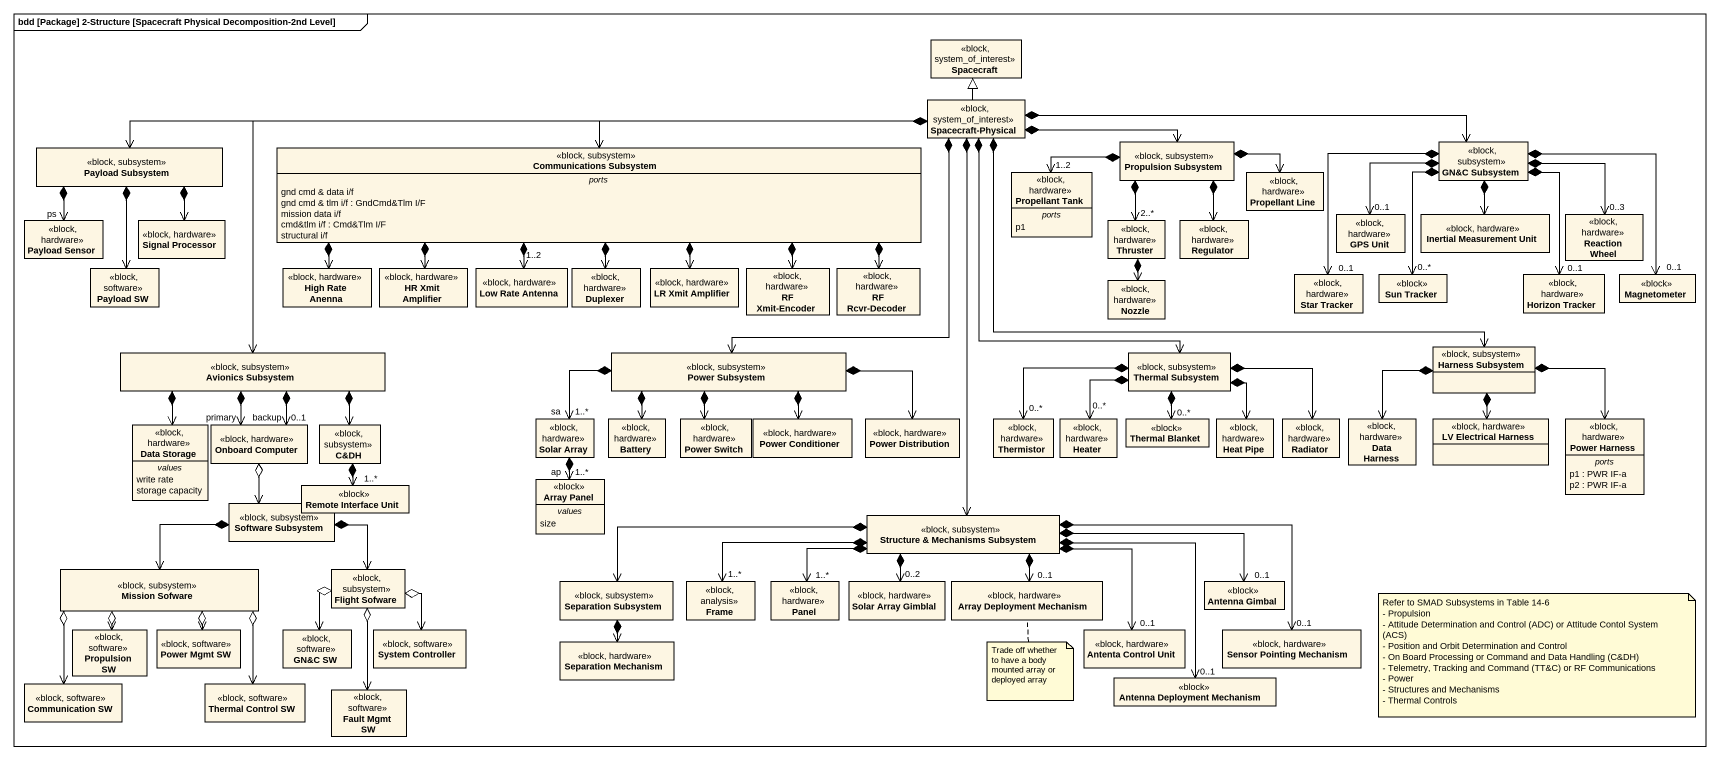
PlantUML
@startuml
mainframe bdd [Package] 2-Structure [Spacecraft Physical Decomposition-2nd Level]
hide circle
hide empty members
class Spacecraft <<block, system_of_interest>>
class "Spacecraft-Physical" as Spacecraft_Physical <<block, system_of_interest>>
class "Payload Subsystem" as Payload_Subsystem <<block, subsystem>>
class "Communications Subsystem" as Communications_Subsystem <<block, subsystem>> {
  -- ports --
  gnd cmd & data i/f
  gnd cmd & tlm i/f : GndCmd&Tlm I/F
  mission data i/f
  cmd&tlm i/f : Cmd&Tlm I/F
  structural i/f
}
class "Propulsion Subsystem" as Propulsion_Subsystem <<block, subsystem>>
class "GN&C Subsystem" as GN_C_Subsystem <<block, subsystem>>
class "Propellant Tank" as Propellant_Tank <<block, hardware>> {
  -- ports --
  p1
}
class "Propellant Line" as Propellant_Line <<block, hardware>>
class "Payload Sensor" as Payload_Sensor <<block, hardware>>
class "Signal Processor" as Signal_Processor <<block, hardware>>
class Thruster <<block, hardware>>
class Regulator <<block, hardware>>
class "GPS Unit" as GPS_Unit <<block, hardware>>
class "Inertial Measurement Unit" as Inertial_Measurement_Unit <<block, hardware>>
class "Reaction Wheel" as Reaction_Wheel <<block, hardware>>
class "Payload SW" as Payload_SW <<block, software>>
class "High Rate Anenna" as High_Rate_Anenna <<block, hardware>>
class "HR Xmit Amplifier" as HR_Xmit_Amplifier <<block, hardware>>
class "Low Rate Antenna" as Low_Rate_Antenna <<block, hardware>>
class Duplexer <<block, hardware>>
class "LR Xmit Amplifier" as LR_Xmit_Amplifier <<block, hardware>>
class "RF Xmit-Encoder" as RF_Xmit_Encoder <<block, hardware>>
class "RF Rcvr-Decoder" as RF_Rcvr_Decoder <<block, hardware>>
class Nozzle <<block, hardware>>
class "Star Tracker" as Star_Tracker <<block, hardware>>
class "Sun Tracker" as Sun_Tracker <<block>>
class "Horizon Tracker" as Horizon_Tracker <<block, hardware>>
class Magnetometer <<block>>
class "Avionics Subsystem" as Avionics_Subsystem <<block, subsystem>>
class "Power Subsystem" as Power_Subsystem <<block, subsystem>>
class "Thermal Subsystem" as Thermal_Subsystem <<block, subsystem>>
class "Harness Subsystem" as Harness_Subsystem <<block, subsystem>>
class "Solar Array" as Solar_Array <<block, hardware>>
class Battery <<block, hardware>>
class "Power Switch" as Power_Switch <<block, hardware>>
class "Power Conditioner" as Power_Conditioner <<block, hardware>>
class "Power Distribution" as Power_Distribution <<block, hardware>>
class Thermistor <<block, hardware>>
class Heater <<block, hardware>>
class "Thermal Blanket" as Thermal_Blanket <<block>>
class "Heat Pipe" as Heat_Pipe <<block, hardware>>
class Radiator <<block, hardware>>
class "Data Harness" as Data_Harness <<block, hardware>>
class "LV Electrical Harness" as LV_Electrical_Harness <<block, hardware>>
class "Power Harness" as Power_Harness <<block, hardware>> {
  -- ports --
  p1 : PWR IF-a
  p2 : PWR IF-a
}
class "Data Storage" as Data_Storage <<block, hardware>> {
  -- values --
  write rate
  storage capacity
}
class "Onboard Computer" as Onboard_Computer <<block, hardware>>
class "C&DH" as C_DH <<block, subsystem>>
class "Remote Interface Unit" as Remote_Interface_Unit <<block>>
class "Array Panel" as Array_Panel <<block>> {
  -- values --
  size
}
class "Software Subsystem" as Software_Subsystem <<block, subsystem>>
class "Structure & Mechanisms Subsystem" as Structure_Mechanisms <<block, subsystem>>
class "Mission Sofware" as Mission_Sofware <<block, subsystem>>
class "Flight Sofware" as Flight_Sofware <<block, subsystem>>
class "Separation Subsystem" as Separation_Subsystem <<block, subsystem>>
class "Frame" as Frame_ <<block, analysis>>
class Panel <<block, hardware>>
class "Solar Array Gimblal" as Solar_Array_Gimblal <<block, hardware>>
class "Array Deployment Mechanism" as Array_Deployment_Mechanism <<block, hardware>>
class "Antenna Gimbal" as Antenna_Gimbal <<block>>
class "Propulsion SW" as Propulsion_SW <<block, software>>
class "Power Mgmt SW" as Power_Mgmt_SW <<block, software>>
class "GN&C SW" as GN_C_SW <<block, software>>
class "System Controller" as System_Controller <<block, software>>
class "Separation Mechanism" as Separation_Mechanism <<block, hardware>>
class "Antenta Control Unit" as Antenta_Control_Unit <<block, hardware>>
class "Sensor Pointing Mechanism" as Sensor_Pointing_Mechanism <<block, hardware>>
class "Communication SW" as Communication_SW <<block, software>>
class "Thermal Control SW" as Thermal_Control_SW <<block, software>>
class "Fault Mgmt SW" as Fault_Mgmt_SW <<block, software>>
class "Antenna Deployment Mechanism" as Antenna_Deployment_Mechanism <<block>>
Spacecraft_Physical -up-|> Spacecraft
Spacecraft_Physical *-left-> Payload_Subsystem
Spacecraft_Physical *-left-> Communications_Subsystem
Spacecraft_Physical *-right-> Propulsion_Subsystem
Spacecraft_Physical *-right-> GN_C_Subsystem
Spacecraft_Physical *-left-> Avionics_Subsystem
Spacecraft_Physical *--> Power_Subsystem
Spacecraft_Physical *--> Thermal_Subsystem
Spacecraft_Physical *-right-> Harness_Subsystem
Spacecraft_Physical *--> Structure_Mechanisms
Payload_Subsystem *--> "ps" Payload_Sensor
Payload_Subsystem *--> Signal_Processor
Payload_Subsystem *--> Payload_SW
Communications_Subsystem *-left-> High_Rate_Anenna
Communications_Subsystem *-left-> HR_Xmit_Amplifier
Communications_Subsystem *--> "1..2" Low_Rate_Antenna
Communications_Subsystem *--> Duplexer
Communications_Subsystem *--> LR_Xmit_Amplifier
Communications_Subsystem *-right-> RF_Xmit_Encoder
Communications_Subsystem *-right-> RF_Rcvr_Decoder
Propulsion_Subsystem *-left-> "1..2" Propellant_Tank
Propulsion_Subsystem *-right-> Propellant_Line
Propulsion_Subsystem *--> "2..*" Thruster
Propulsion_Subsystem *--> Regulator
GN_C_Subsystem *--> "0..1" GPS_Unit
GN_C_Subsystem *--> Inertial_Measurement_Unit
GN_C_Subsystem *--> "0..3" Reaction_Wheel
GN_C_Subsystem *--> "0..1" Star_Tracker
GN_C_Subsystem *--> "0..*" Sun_Tracker
GN_C_Subsystem *--> "0..1" Horizon_Tracker
GN_C_Subsystem *--> "0..1" Magnetometer
Thruster *--> Nozzle
Avionics_Subsystem *--> Data_Storage
Avionics_Subsystem *--> "primary" Onboard_Computer
Avionics_Subsystem *--> "backup\n0..1" Onboard_Computer
Avionics_Subsystem *--> C_DH
Power_Subsystem *-left-> "sa\n1..*" Solar_Array
Power_Subsystem *--> Battery
Power_Subsystem *--> Power_Switch
Power_Subsystem *--> Power_Conditioner
Power_Subsystem *-right-> Power_Distribution
Thermal_Subsystem *-left-> "0..*" Thermistor
Thermal_Subsystem *--> "0..*" Heater
Thermal_Subsystem *--> "0..*" Thermal_Blanket
Thermal_Subsystem *--> Heat_Pipe
Thermal_Subsystem *-right-> Radiator
Harness_Subsystem *--> Data_Harness
Harness_Subsystem *--> LV_Electrical_Harness
Harness_Subsystem *--> Power_Harness
Solar_Array *--> "ap\n1..*" Array_Panel
Onboard_Computer o--> Software_Subsystem
C_DH *--> "1..*" Remote_Interface_Unit
Software_Subsystem *-left-> Mission_Sofware
Software_Subsystem *--> Flight_Sofware
Structure_Mechanisms *-left-> Separation_Subsystem
Structure_Mechanisms *-left-> "1..*" Frame_
Structure_Mechanisms *-left-> "1..*" Panel
Structure_Mechanisms *--> "0..2" Solar_Array_Gimblal
Structure_Mechanisms *--> "0..1" Array_Deployment_Mechanism
Structure_Mechanisms *-right-> "0..1" Antenna_Gimbal
Structure_Mechanisms *--> "0..1" Antenta_Control_Unit
Structure_Mechanisms *-right-> "0..1" Sensor_Pointing_Mechanism
Structure_Mechanisms *--> "0..1" Antenna_Deployment_Mechanism
Mission_Sofware o--> Propulsion_SW
Mission_Sofware o--> Power_Mgmt_SW
Mission_Sofware o--> Communication_SW
Mission_Sofware o--> Thermal_Control_SW
Flight_Sofware o--> GN_C_SW
Flight_Sofware o--> System_Controller
Flight_Sofware o--> Fault_Mgmt_SW
Separation_Subsystem *--> Separation_Mechanism
note as N1
  Refer to SMAD Subsystems in Table 14-6
  - Propulsion
  - Attitude Determination and Control (ADC) or Attitude Contol System (ACS)
  - Position and Orbit Determination and Control
  - On Board Processing or Command and Data Handling (C&DH)
  - Telemetry, Tracking and Command (TT&C) or RF Communications
  - Power
  - Structures and Mechanisms
  - Thermal Controls
end note
note bottom of Array_Deployment_Mechanism : Trade off whether to have a body mounted array or deployed array
@enduml
